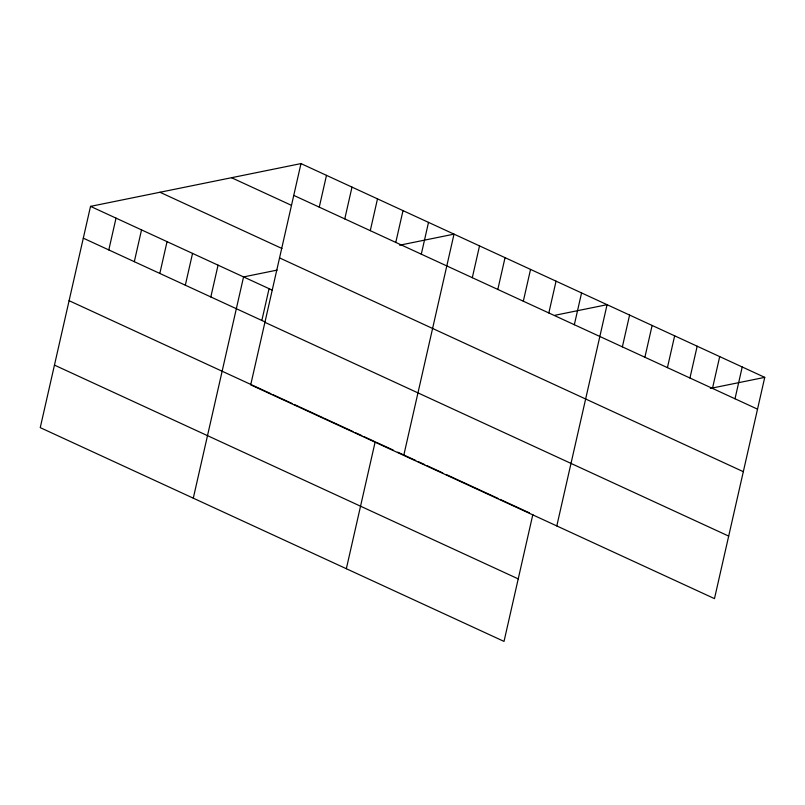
<?xml version="1.0" encoding="UTF-8"?>
<svg xmlns="http://www.w3.org/2000/svg" width="805" height="805" viewBox="0 0 805 805"><rect width="100%" height="100%" fill="white"/><g stroke="black" fill="none" stroke-linecap="round" stroke-linejoin="round"><path stroke-width="1.21" d="M300.979 163.596L250.707 384.85L714.478 598.628L764.75 377.364L300.979 163.596L90.522 206.372L40.25 427.636L504.021 641.404L532.86 514.465M108.806 249.922L116.021 218.135M134.314 261.685L141.529 229.888M159.823 273.438L167.038 241.651M185.321 285.201L192.546 253.404M210.83 296.954L218.054 265.167M193.291 498.174L243.563 276.92L277.131 270.098M261.846 320.471L269.071 288.683M319.263 207.147L326.488 175.349M344.771 218.9L351.996 187.112M370.28 230.663L377.495 198.865M395.788 242.416L403.003 210.628M346.341 568.722L375.18 441.784M421.297 254.179L428.512 222.381M403.758 455.399L454.02 234.144L399.622 245.203M472.304 277.685L479.528 245.897M497.812 289.448L505.037 257.66M523.32 301.201L530.545 269.413M548.829 312.964L556.054 281.166M574.337 324.717L581.562 292.929M556.798 525.937L607.071 304.682L554.977 315.278M622.366 346.864L629.591 315.067M644.896 357.239L652.12 325.451M667.426 367.623L674.65 335.836M689.945 378.008L697.17 346.22M712.475 388.392L719.7 356.605M735.005 398.777L742.22 366.989M710.342 388.423L764.75 377.364M293.755 195.384L757.525 409.161M231.528 177.714L291.41 205.315M159.974 192.254L281.961 248.493M279.546 257.912L743.327 471.68M90.522 206.372L272.402 290.213M83.297 238.169L265.177 322M264.915 322.332L728.686 536.1M69.089 300.688L270.933 393.726M273.147 394.752L292.004 403.446M294.217 404.462L298.655 406.505M299.772 407.018L323.057 417.755M324.163 418.268L353.003 431.561M355.216 432.577L361.868 435.646M364.091 436.672L374.073 441.271M376.307 442.297L393.202 450.086M397.71 452.169L415.732 460.47M417.976 461.507L424.738 464.626M426.992 465.662L442.76 472.927M446.141 474.487L497.943 498.365M500.197 499.412L529.489 512.906M54.458 365.108L518.229 578.886"/></g></svg>
